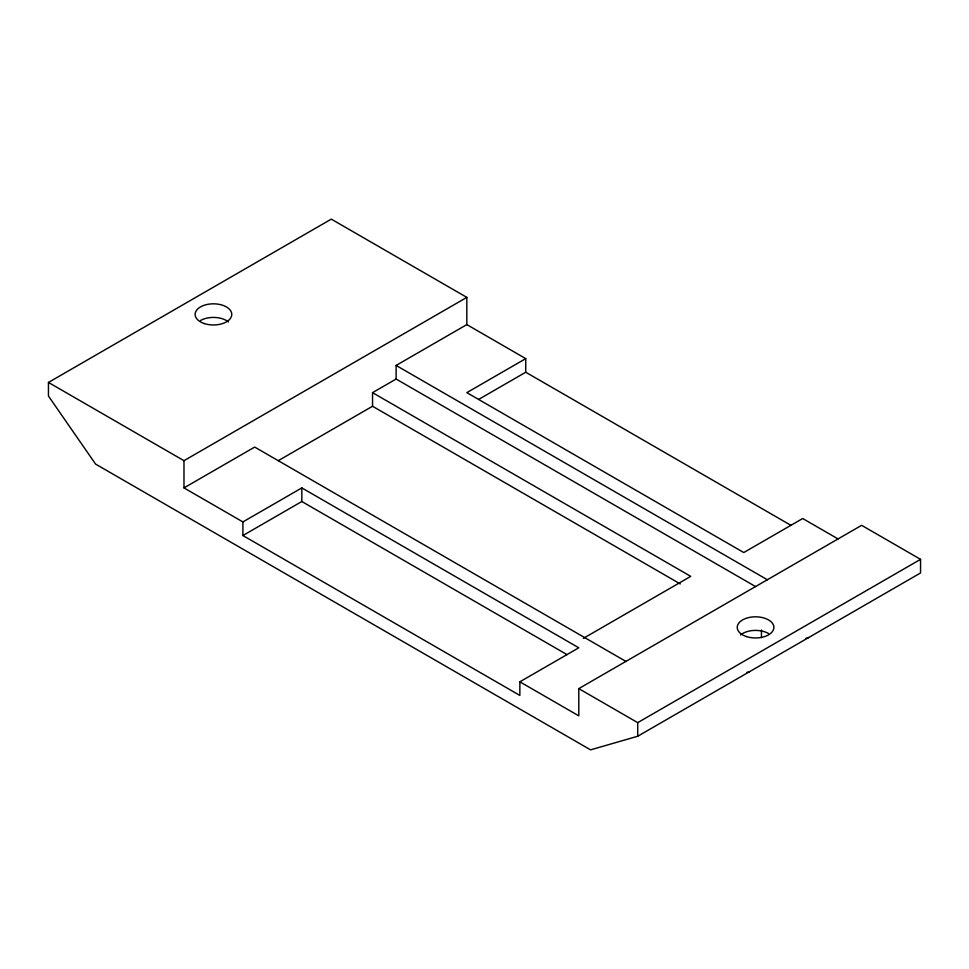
<?xml version="1.0" encoding="UTF-8"?>
<svg xmlns="http://www.w3.org/2000/svg" width="969" height="969" viewBox="0 0 969 969"><rect width="100%" height="100%" fill="white"/><g stroke="black" fill="none" stroke-linecap="round" stroke-linejoin="round"><path stroke-width="1.45" d="M466.828 297.386L183.977 460.687L183.977 487.904L242.904 521.928L242.904 535.53L519.856 695.427L519.856 681.813L578.784 715.837L578.784 688.62L861.623 525.319L920.55 559.343L920.55 572.958L637.711 736.246L590.569 749.861L95.592 464.09L48.45 396.042L48.45 382.44L331.289 219.139L466.828 297.386L466.828 324.603L396.115 365.434L396.115 379.036L755.614 586.596M183.977 487.904L254.69 447.072L626.119 661.524M680.262 583.919L372.544 406.253L372.544 392.651L396.115 379.036M278.26 460.687L372.544 406.253M242.904 521.928L301.831 487.904L578.784 647.801L519.856 681.813M790.946 525.343L525.743 372.229L525.743 358.627L466.828 392.639L743.768 552.536L802.695 518.524L838.052 538.934M242.904 535.53L301.831 501.506L567.022 654.62M478.613 399.446L525.743 372.229M583.362 638.353L690.74 576.361L372.544 392.651M578.784 688.62L637.711 722.644L920.55 559.343M805.736 638.414L808.594 637.59M746.808 672.438L749.667 671.614M466.828 324.603L525.743 358.627M396.115 365.434L767.387 579.777M48.45 382.44L183.977 460.687M761.452 630.032L761.452 637.59M637.711 722.644L637.711 736.246M301.831 487.904L301.831 501.506M200.474 320.521A18.338 10.586 0 0 1 228.466 321.938M740.534 634.925A18.338 10.586 0 0 1 768.526 633.508M204.277 323.561A18.338 10.586 0 0 0 231.773 314.392A18.338 10.586 0 0 0 204.277 305.235A18.338 10.586 0 0 0 204.277 323.561M746.396 636.548A18.338 10.586 0 0 0 773.892 627.391A18.338 10.586 0 0 0 746.396 618.222A18.338 10.586 0 0 0 746.396 636.548"/></g></svg>
